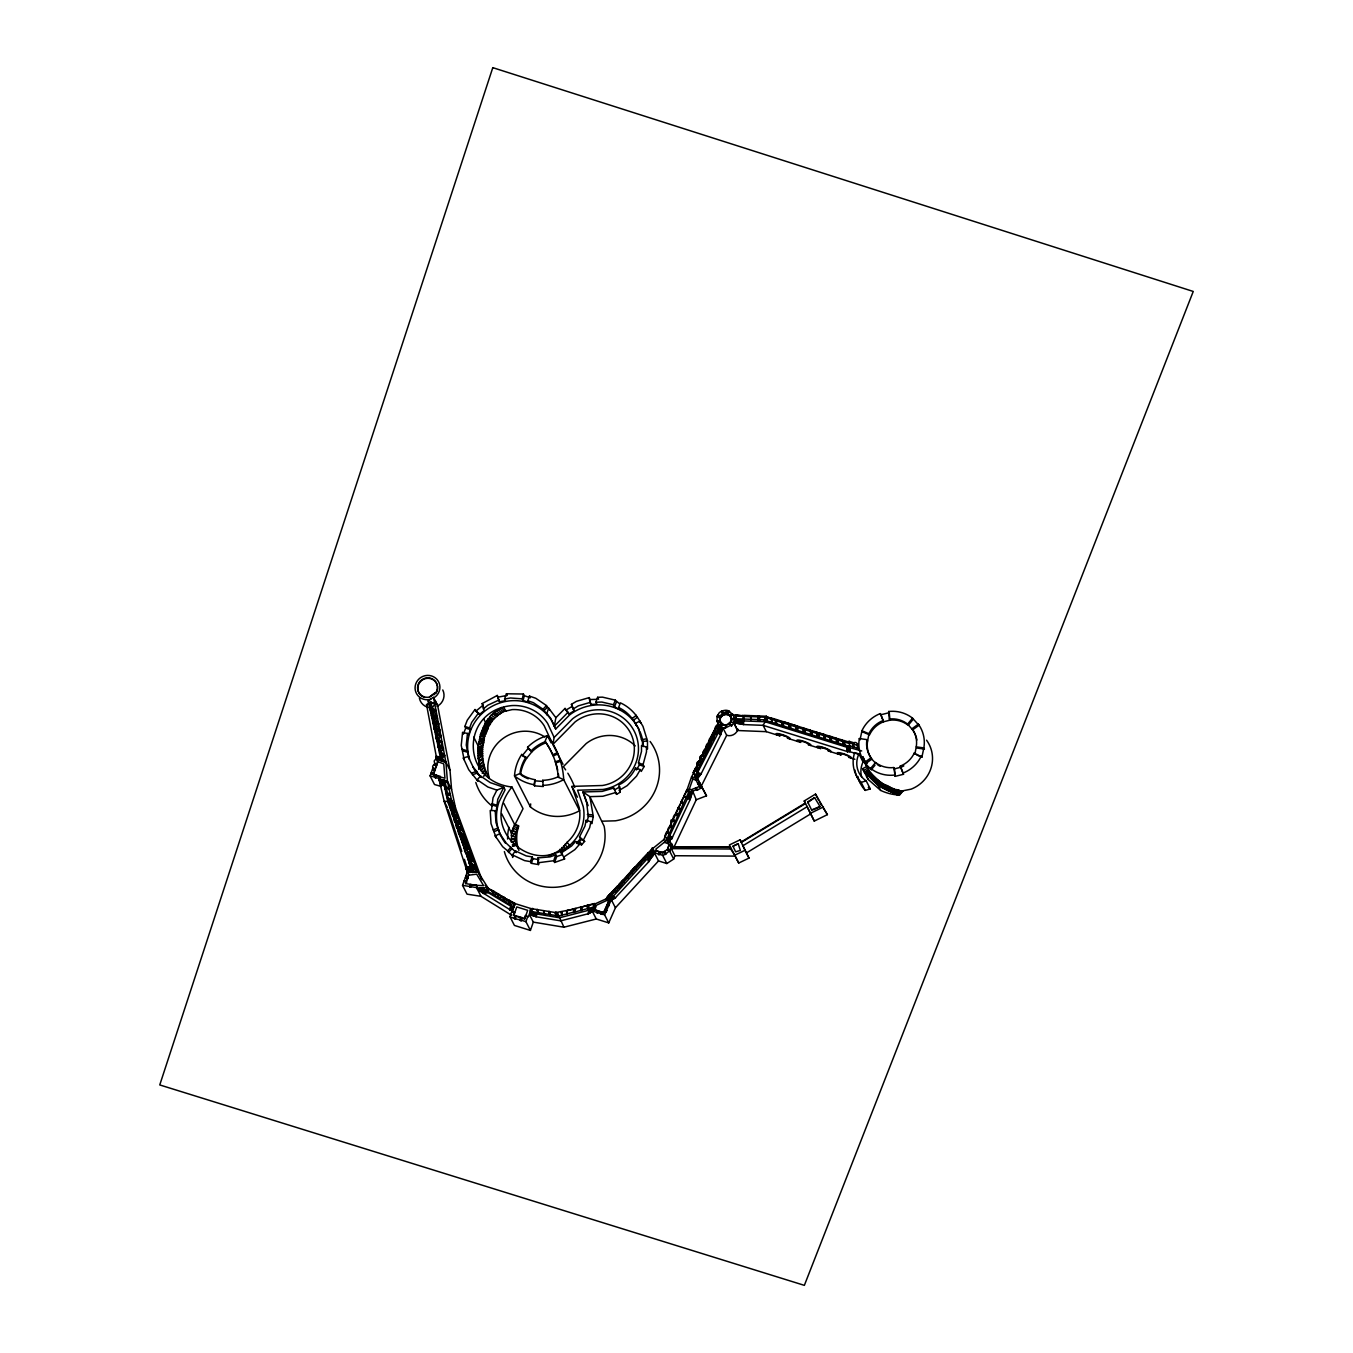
<?xml version="1.0" encoding="UTF-8"?>
<svg xmlns="http://www.w3.org/2000/svg" width="1353" height="1353" viewBox="0 0 1353 1353"><rect width="100%" height="100%" fill="white"/><g stroke="black" fill="none" stroke-linecap="round" stroke-linejoin="round"><path stroke-width="1.5" d="M574.636 911.922L574.636 908.59L576.057 908.506L573.621 912.48L580.708 910.366L580.708 907.051L581.993 906.679L580.843 910.654L582.01 910.349L581.807 907L588.538 905.022L588.098 908.861L589.231 904.853L587.862 905.529L588.098 908.861M482.158 887.957L487.198 891.187L487.063 888.025L494.302 891.593L492.932 891.61L493.371 894.857L492.052 891.035L487.063 888.025L493.591 891.187L492.052 891.035M526.029 757.088A39.305 38.002 -27.1 0 0 520.127 772.056L520.567 774.626L520.719 773.223A39.305 38.002 -27.1 0 1 526.621 758.255L521.717 754.433A44.514 43.042 -27.1 0 0 514.512 775.895A44.04 42.569 -27.1 0 0 533.978 784.706L534.57 785.856L543.263 786.533L542.705 780.309A38.831 37.546 -27.1 0 0 557.757 776.977L563.727 779.683A84.376 81.586 -27.1 0 0 560.193 760.166L555.254 761.79A79.184 76.546 -27.1 0 1 558.265 776.368L558.299 776.757M849.955 751.625L849.921 747.296L843.325 745.215L842.818 740.192L837.473 738.518L838.048 743.558L836.594 742.526L836.306 738.197L830.911 736.506L831.537 741.529L830.404 740.632L830.065 736.286L824.62 734.594L825.229 739.567L824.095 738.67L823.926 734.391L818.599 732.717L819.055 737.639L817.297 736.573L817.043 732.261L811.766 730.603L811.918 735.406L810.701 735.034L810.548 730.231L805.255 728.574L805.289 733.343L803.141 732.666L802.955 729.081L804.156 728.218L803.141 732.666M847.147 751.558L847.181 747.262L848.145 747.194L861.692 750.966M847.824 751.591L847.891 747.38M849.633 747.363L849.515 751.49M730.468 721.927L743.541 724.582L763.109 725.343L847.452 751.591L847.468 747.245L846.927 751.507M847.452 751.591L847.553 747.38M848.145 747.194L848.043 751.405M847.384 751.456L849.177 751.541L849.312 747.346M848.432 751.524L848.585 747.346M811.918 735.406L811.766 730.603M810.701 735.034L810.548 730.231M848.872 747.194L848.703 751.389M775.54 724.058L776.554 719.593L775.354 720.472L775.54 724.058L776.707 724.413L776.521 720.845L777.721 719.965L798.845 726.561L797.661 727.424L797.847 731.009L795.818 729.842L795.953 726.899L797.475 726.662L796.139 730.485M797.154 726.02L791.776 724.345L790.575 725.225L790.761 728.81L788.917 728.218L789.915 723.77L784.571 722.096L783.37 722.976L783.556 726.561L782.017 726.071L781.831 722.502L783.032 721.623M788.917 728.218L788.714 724.633L789.915 723.77M589.57 910.045L588.284 913.732L560.683 920.852L536.092 916.776L529.175 914.053L533.319 922.12L530.41 930.424L514.428 925.435L509.946 916.674L511.84 911.279L514.732 912.768L512.195 911.973L515.121 903.618L509.269 900.929L515.121 903.618L513.954 907.136L509.083 904.142L510.182 900.777L503.604 897.817L503.823 900.98L509.168 904.328L510.182 900.777L515.121 903.618L531.103 908.607L557.487 912.886L563.93 927.211L596.267 918.991L608.732 922.898L615.429 907.778L658.522 860.931L666.826 863.535L673.709 859.054L674.859 855.722L671.24 848.635L671.815 846.978L730.163 847.35L730.586 849.024L671.24 848.635M510.707 909.994C515.375 901.927 507.882 910.501 511.468 910.281L512.804 906.764L513.954 907.136L514.14 903.821L509.083 904.142M640.933 864.178L639.715 861.793L640.933 864.178L639.191 862.351L635.386 866.613L636.198 869.336L634.895 866.952L631.056 871.129L632.358 873.514L630.752 871.535L622.82 880.329L624.156 882.444L622.515 880.566L618.71 884.693L619.995 886.942L619.099 887.94L617.932 885.538L614.397 889.378L615.852 891.458L615.091 892.287L613.636 890.189L615.091 892.287M805.289 733.343L805.255 728.574M465.838 876.034L468.206 877.759L465.838 876.034L467.089 872.465L477.88 871.806L481.989 879.839L455.504 807.842L451.581 789.408L450.008 770.229L445.898 762.196L436.427 759.236L436.275 757.984L441.027 759.574L441.382 753.266L439.793 754.162M735.356 723.314L735.829 715.06L743.135 716.109M740.429 724.007L740.615 720.236L736.049 719.661L735.829 715.06M742.476 724.312L742.729 720.659M743.541 724.582L743.693 720.692L740.615 720.236M781.577 721.707L766.644 717.039L764.597 720.642L766.999 721.386L766.238 716.244L759.354 715.974L759.693 720.439L758.323 720.388L758.17 715.923L751.321 715.652L750.78 720.084L750.627 715.619L743.812 715.348L743.981 719.813L742.882 719.779M513.92 907.051L514.14 903.821M512.635 857.481L512.432 854.91L515.425 850.902L526.216 855.908L532.135 856.939L530.494 861.641L531.357 863.332L538.545 864.584L538.004 857.903L550.062 856.872L555.779 854.842L556.675 856.601L554.629 862.47L564.607 858.952L561.478 852.779L571.558 845.997L575.566 841.465L580.657 843.054L581.57 844.847L584.648 841.38L579.524 836.864L584.936 826.142L586.137 820.324L590.889 821.795L591.836 823.673L593.307 816.569L589.857 796.646L582.957 791.979L586.661 802.752L588.301 816.366L587.101 822.184L586.137 820.324M538.545 864.584L538.004 857.903M480.991 896.329L476.51 887.585L476.679 885.369L471.115 884.49L469.897 887.196L470.252 884.338L465.533 883.594L466.075 882.038L463.944 881.378L462.557 885.369L467.039 894.147L480.991 896.329L511.468 915.22M510.487 910.028L481.617 892.117L476.865 888.278L476.679 885.369M440.046 748.057L443.429 749.19L440.029 746.67L441.163 752.234L444.528 754.737L439.573 753.198L440.029 746.67L438.321 747.431M857.853 744.421L857.531 745.351C857.413 754.331 860.034 740.192 853.709 742.763L853.371 747.262L853.269 742.611L849.024 741.292L849.972 747.38M438.135 746.704L438.761 740.412C432.486 742.273 448.401 741.765 439.877 745.909C432.774 746.788 451.175 751.067 439.877 745.909L438.761 740.412L442.211 742.848M527.822 700.753L533.37 702.664L543.01 709.243L547.61 715.331L546.747 713.623L548.658 708.143L549.538 709.851L546.46 705.556L535.754 698.266L529.446 696.085L527.822 700.753L528.668 702.41L523.121 700.499L524.288 695.679L523.442 694.021L506.428 693.785L504.584 699.061L505.43 700.702L499.561 701.784L497.261 695.442L482.175 703.577L484.103 710.646L479.503 714.452L475.004 709.513L467.259 720.202L464.857 726.46L469.576 727.931L470.421 729.571L468.307 735.085L467.461 733.444L462.574 732.447L461.238 745.351L464.164 759.693L463.318 758.035L468.138 756.496L469.525 759.236A45.85 44.328 -27.1 0 1 494.538 705.048A45.85 44.328 -27.1 0 1 551.923 720.828L555.711 728.996L569.528 715.01A46.205 44.666 -27.1 0 1 639.106 729.673M467.461 733.444L466.261 745.063L468.984 758.154M563 764.276L552.853 744.421L554.138 737.453L547.677 723.5A40.827 39.474 -27.1 0 0 511.992 705.573C460.544 710.24 460.172 781.104 511.958 787.023L523.036 808.671L514.85 824.941L518.74 826.159A37.377 36.142 -27.1 0 0 518.926 850.445M483.664 742.746C481.465 750.323 482.446 758.695 484.306 766.627L480.789 770.347L478.15 758.289L477.981 747.482L478.522 744.877L483.664 742.746L484.577 735.981L487.858 728.929L482.7 728.472L487.858 728.929M738.146 723.686L738.467 719.897M435.632 735.085L437.493 734.222L438.592 739.584C449.331 745.435 430.406 741.309 437.493 734.222L441.061 736.708M852.948 747.127L853.269 742.611M853.371 747.262L853.709 742.763M429.814 708.397L430.947 702.038L434.888 704.27L432.114 707.822L429.814 708.397L434.516 709.953M619.674 703.898L615.361 700.161L602.525 697.15L597.603 697.302L595.878 702.224L596.893 704.22L590.906 704.389L589.265 697.607L576.429 701.344L571.423 704.338L574.162 710.849L568.987 713.944L565.047 708.414L555.863 717.699L554.29 726.223L555.711 728.996M491.443 810.396L493.016 797.813L496.889 790.135L503.806 787.311L505.092 789.831L499.054 801.822A46.543 45.004 -27.1 0 0 505.312 843.054M515.425 850.902L516.288 852.593L506.428 843.359L499.781 833.668L495.266 835.951L496.094 837.575L491.004 823.554L490.209 810.481L495.215 810.701L496.077 812.392L497.769 799.302L503.806 787.311L490.243 782.609L480.603 776.047L477.169 779.717L477.897 781.155L468.713 769.688L463.318 758.035M552.853 744.421L575.093 721.927A37.055 35.821 -27.1 0 1 631.513 735.102A37.055 35.821 -27.1 0 1 602.44 785.501L571.93 786.381L579.202 807.589A37.377 36.142 -27.1 0 1 567.076 842.293C541.961 879.264 474.785 832.89 511.958 787.023M514.36 836.814L511.366 835.528L515.527 836.831L515.696 839.418L511.586 839.198L511.383 832.788L515.747 834.463L511.569 833.16L512.111 830.573L516.186 832.146L512.111 830.573M512.297 830.928L512.838 828.324L517.252 829.812L517.675 827.732L513.785 826.531L513.244 829.118L512.838 828.324M516 831.774L515.527 836.831M516.186 832.146L516.846 829.017M513.785 826.531L514.614 824.484L518.503 825.685L517.675 827.732M590.889 821.795L589.671 827.63L583.684 839.52M719.644 719.441L719.508 716.989L717.005 716.211L717.175 721.859M719.508 716.989L720.236 722.468L719.728 720.997M728.844 715.128C724.227 711.577 717.969 717.851 720.794 722.198M729.267 723.5C726.476 725.935 732.988 720.878 731.077 718.342L731.77 718.477M730.738 721.42L731.263 719.931M533.978 784.706L535.027 779.717A38.831 37.546 -27.1 0 1 520.922 774.17L519.975 773.476L514.512 775.895L530.41 806.946A44.04 42.569 -27.1 0 0 579.591 810.701L563.694 779.632A44.04 42.569 -27.1 0 1 542.671 785.366M534.57 785.856L535.027 779.717M622.82 880.329L624.156 882.444M847.215 747.346L765.155 721.758L764.191 719.847L766.238 716.244M523.121 700.499L522.275 698.858L523.442 694.021M606.533 900.168L607.159 897.58L609.121 899.441L609.493 894.705L611.522 896.16L609.949 894.215L613.636 890.189M504.365 851.595A51.6 49.892 -27.1 0 0 565.402 885.725A51.6 49.892 -27.1 0 0 604.148 826.243L589.857 796.646L602.846 796.274L615.666 792.537L616.596 794.346L620.029 792.3L618.896 784.909A34.688 33.537 -27.1 0 0 635.521 768.115L640.307 769.603L641.254 771.447L644.096 766.542L639.445 764.783L638.447 762.821L641.508 751.389L641.508 745.52L646.48 747.076L647.495 749.038L647.478 740.818L642.996 726.375L639.851 721.132L635.352 723.398L636.35 725.36C632.595 717.699 626.456 711.154 618.659 707.551L620.317 702.816C629.314 706.875 636.553 714.249 640.848 723.111L639.851 721.132M644.096 766.542L643.081 764.58L646.497 751.896L646.48 747.076M844.187 740.581L844.729 745.638L844.187 740.581L849.515 742.239L849.024 741.292M867.594 741.004L868.981 733.766L861.979 730.772L860.001 739.922L859.29 738.535L866.884 739.617L867.594 741.004A25.149 24.32 -27.1 0 0 871.806 759.185L876.22 763.752L875.577 762.483L870.639 768.419L871.281 769.705L874.985 765.24M916.894 740.057A25.149 24.32 -27.1 0 0 912.632 729.859L918.941 725.326L918.332 724.159L912.04 728.692A25.149 24.32 -27.1 0 1 916.235 746.856L914.899 754.179L914.307 753.012A25.149 24.32 -27.1 0 1 900.252 766.102L903.5 774.288L895.179 776.351L893.826 767.557A25.149 24.32 -27.1 0 1 875.577 762.483M916.641 754.923L921.9 757.156L923.845 747.938A32.929 31.829 -27.1 0 0 918.332 724.159M721.284 726.815C724.379 721.081 718.798 731.516 721.267 723.365L719.779 721.572L716.938 721.403M720.625 726.51L721.504 723.821L725.309 725.698L729.842 722.637L730.299 723.534M533.336 915.761L534.181 912.92C530.917 909.081 528.938 917.791 531.188 911.77M766.999 721.386L766.339 716.464L771.498 718.544M441.332 786.465L434.516 784.52L430.085 775.861L430.846 773.679L435.581 775.1L435.649 777.992L436.173 774.965L435.649 777.992M430.846 773.679L432.554 769.011L434.973 770.246L432.554 769.011M432.909 768.115C438.795 770.331 429.036 768.386 434.178 764.496L436.579 765.663L434.178 764.496M434.448 763.785C439.742 767.286 430.203 761.079 436.427 759.236M432.825 769.569L433.163 768.605M431.506 773.358L433.738 773.781L434.702 769.688M435.057 768.792L436.326 765.172M436.596 764.445L437.611 761.587L443.75 763.887L444.934 778.229L433.315 774.998L437.848 762.043L436.207 758.779M435.176 777.857L435.581 775.1M464.231 880.685L466.7 882.038L464.231 880.685L465.432 877.234L467.901 878.604L465.432 877.234M466.075 882.038L464.586 881.378M465.787 877.928L466.21 876.727M466.345 881.344L467.546 877.911M467.834 877.065L468.747 874.461L465.533 883.594M469.897 887.196L470.252 884.338M470.726 887.331L471.115 884.49M492.661 894.434L493.727 891.424M509.574 909.706L510.757 906.341M509.912 909.842L511.011 906.324L512.195 906.781M509.827 909.706L511.671 906.645M510.216 909.943L511.62 906.527M512.364 906.696L510.944 910.045M513.007 906.798L511.383 910.129L512.432 910.366M511.874 910.332L513.345 906.848M513.633 906.933L511.975 910.248M512.483 910.484L513.413 906.967M509.946 916.674L515.307 918.924L516.186 916.421L513.362 914.949L514.377 912.057M531.357 863.332L532.997 858.631L532.135 856.939M513.717 915.66L516.778 906.916L527.687 910.332L524.626 919.059L517.844 916.945M514.326 918.044L515.205 915.524L513.362 914.949M514.681 918.738L515.831 915.727L520.804 917.283L520.279 920.48L521.226 920.784L521.751 917.571L521.226 920.784M520.279 920.48L520.804 917.283M524.626 919.059L525.285 915.474L528.177 916.962C539.204 899.441 526.418 915.423 531.019 908.59M530.41 930.424L525.928 921.664L527.822 916.252M529.649 914.138L530.596 911.398L529.716 914.273M531.357 914.932L532.236 912.074M532.236 915.203L533.2 912.48M532.304 915.338L533.268 912.615M534.181 916.066L535.145 913.343M554.629 862.47L553.732 860.728L555.779 854.842M535.061 916.387L535.94 913.512L534.181 912.92M536.092 916.776L537.023 914.002L535.94 913.512M587.895 913.951L589.13 910.163L593.629 907.66L593.307 904.159C597.738 903.077 591.87 913.579 588.284 913.732M589.891 909.69L588.606 913.393M588.995 913.292L590.28 909.605M590.635 909.25L589.35 912.937M591.143 909.115L589.857 912.818L591.582 908.878M590.297 912.565L591.904 908.489M591.988 908.641L590.618 912.176M591.143 912.04L592.428 908.353M592.834 907.998L591.532 911.685M591.988 911.567L593.274 907.88M597.823 910.772L597.434 912.937L597.823 910.772L601.578 911.939L601.172 914.104L602.186 914.408L602.575 912.243L602.186 914.408M601.172 914.104L601.578 911.939M671.68 838.877L668.872 837.811L671.68 838.877L690.165 799.555L692.364 792.148L686.834 790.389L691.603 776.723L697.353 778.516L701.192 773.713L720.625 734.865L722.891 727.897L725.191 728.269L726.46 724.667M658.522 860.931L654.294 852.678L656.29 850.733L662.632 853.269L667.418 849.261L669.82 851.477L667.773 848.263L668.822 845.27L671.9 845.524L668.822 845.27M667.756 849.938L669.025 844.695L671.815 844.137L673.151 846.775L672.576 848.449M686.834 790.389L689.303 789.137L692.804 779.125L691.603 776.723M670.107 850.665L671.562 844.864M671.9 845.524L669.363 845.354L667.452 842.784L668.94 840.687L671.815 844.137M724.971 727.846L726.696 725.123L725.191 728.269M782.017 726.071L783.353 722.248M728.574 711.407C728.878 716.65 721.25 713.149 720.439 717.885M597.434 912.937L597.18 910.569L594.525 909.74L592.14 910.924L596.267 918.991M596.758 912.717L597.18 910.569M464.857 726.46L465.703 728.1L463.419 734.07L462.574 732.447M469.576 727.931L471.69 722.417L478.658 712.794M478.522 744.877L480.704 733.681L486.59 732.379M551.161 742.932L547.424 735.626A44.514 43.042 -27.1 0 0 527.569 747.262L531.188 750.78A39.305 38.002 -27.1 0 1 544.853 741.816L547.424 735.626A84.376 81.586 -27.1 0 1 557.419 752.691L560.768 761.282L555.829 762.889A79.184 76.546 -27.1 0 1 557.69 770.094M618.659 707.551L619.657 709.53L614.465 706.74L613.45 704.761L615.361 700.161M614.465 706.74L616.376 702.139M615.429 907.778L611.302 899.711L608.765 900.878L607.125 904.582L609.053 905.698L606.854 905.191L604.926 909.52C608.089 909.69 606.482 913.292 604.368 910.823L603.59 912.565L602.575 912.243M603.793 912.971L608.985 901.284L615.395 897.749L648.594 861.946L649.778 859.95L649.051 856.669M608.732 922.898L604.605 914.831L606.076 911.516M606.651 910.214L608.562 905.884M608.833 905.275L611.302 899.711M675.079 822.506C665.794 812.054 675.316 836.103 670.209 825.888C667.655 827.901 666.454 831.571 669.566 833.955C666.911 834.344 667.689 827.292 664.712 836.56L664.847 837.27M674.978 822.438L675.451 821.457C669.955 820.493 675.84 809.449 677.904 816.231C679.003 813.052 672.661 811.935 678.293 815.402M675.739 813.085L678.124 808.012L681.066 809.483L678.377 807.453L681.066 809.483M678.377 807.453L681.472 801.906L683.569 804.156L681.692 801.128L681.32 802.211M681.066 801.72L684.06 796.105L686.647 797.61L683.772 795.987L686.647 797.61M683.772 795.987L686.952 790.253L689.235 792.469M641.322 860.998L653.042 848.28L663.782 839.638L686.952 790.253M656.645 851.409L655.917 849.092L666.505 840.467L668.957 834.243M669.312 833.465L671.849 828.087M672.17 827.359L674.724 821.931M675.451 821.457L677.65 815.741M678.039 814.912L680.525 809.618M680.813 808.993L683.316 803.665M683.705 802.853L686.056 797.83M686.394 797.103L688.897 791.793M689.151 792.283L689.607 791.302M669.397 841.025L666.691 840.23L667.452 839.114L670.242 840.078L667.452 839.114M671.595 838.725L668.45 838.403L687.425 798.693L689.37 791.793L692.161 792.824M667.503 839.215L670.885 839.232M671.206 839.249L668.111 838.403M664.255 842.361L667.79 843.46L670.648 839.452L667.875 838.623L671.105 839.063M674.048 847.046L696.254 799.758L706.503 795.801L699.958 783.269L697.877 783.539M698.148 770.415L695.763 767.489L698.148 770.415L698.858 768.978C693.903 767.219 698.909 756.902 701.446 763.769L701.936 762.771C696.694 761.181 702.224 750.729 704.406 757.798C702.173 753.147 703.374 746.907 708.076 750.425C703.154 748.716 708.076 738.772 710.596 745.351L711.035 744.488C706.148 742.712 711.137 732.7 713.521 739.482L713.657 737.842L711.441 735.88L713.995 738.518L712.152 735.795L714.638 730.823L716.464 733.563L717.005 732.463C712.202 730.519 717.259 720.54 719.373 727.694L720.1 726.24L718.088 723.94L717.361 725.377L719.373 727.694M707.754 749.799L710.274 744.725L708.532 743.034L705.573 747.685L708.076 750.425L706.029 748.057L708.532 743.034M857.514 748.547L857.633 743.981M699.011 760.927L701.446 763.769M705.522 749.038L702.985 754.128L704.964 756.699C699.839 755.16 705.353 745.199 707.518 751.558M694.478 777.62L695.527 775.658L693.26 772.512L696.355 767.388L697.86 769.874L695.73 776.064M711.593 736.911L709.107 741.901L711.035 744.488L708.482 741.799L711.593 736.911L713.521 739.482M714.638 730.823L711.441 735.88L713.944 730.874L716.464 733.563M698.554 768.403L701.158 763.193L699.501 761.079C692.448 762.602 701.767 772.901 696.947 766.221L699.501 761.079M701.649 762.179L704.118 757.206L702.427 755.245C695.29 756.919 704.998 766.339 699.941 760.234L702.427 755.245M704.659 756.124L707.213 750.966L705.048 748.852M710.697 743.829L713.183 738.823L710.985 736.81M713.657 737.842L716.126 732.903L713.944 730.874M716.65 731.77L719.018 726.984L715.128 729.842L717.564 724.954L714.502 729.673L717.005 732.463M698.943 776.605L695.983 775.557L694.985 776.622L697.945 777.687M695.983 775.557L718.139 732.954L720.185 726.392L718.088 723.94M695.527 775.658L693.801 772.512L696.355 767.388M695.763 767.489L693.26 772.512L697.86 769.874M691.654 776.808L714.858 730.366M706.503 795.801L701.26 786.178L726.696 735.322A8.828 8.524 -27.1 0 0 736.81 731.736L737.943 729.199L737.605 730.18L733.8 722.756L734.358 717.834L733.174 714.841L730.417 715.466M717.005 716.211L720.1 716.752C713.86 713.217 726.104 707.873 729.284 711.475L727.525 713.538L725.969 713.268L728.388 711.069M717.242 716.684L717.868 715.449M720.32 717.175L721.284 714.367L722.773 714.57M719.965 717.885L724.599 713.826L730.383 715.636L727.288 713.065L729.047 711.018L733.63 715.737M758.323 720.388L758.17 715.923M743.338 720.675L742.729 715.331M639.445 764.783L636.468 769.958L635.521 768.115M640.307 769.603L636.519 776.165L627.149 785.653L619.082 790.456M640.426 864.736L640.054 862.419L609.848 895.162L609.949 894.215M460.003 836.053L461.322 833.905L459.462 828.696L458.177 830.81C458.312 841.008 470.996 835.427 459.462 828.696L462.625 830.235M606.448 898.206C616.731 887.805 598.347 902.4 611.556 900.202L608.985 898.933M457.737 829.575L459.039 827.529L457.128 822.184L455.843 824.112C455.995 834.412 468.73 829.558 457.128 822.184L460.291 823.892M447.64 800.502C458.684 806.439 448.114 809.162 447.64 800.502L448.756 798.76L451.682 800.536M455.487 823.098L456.756 821.136L454.896 815.91L453.644 817.787C453.847 827.765 466.295 823.368 454.896 815.91L457.957 817.601L453.712 817.922L459.783 822.607M486.404 890.511L488.061 887.974L477.88 871.806M451.259 810.921L452.46 809.111L450.701 804.189L449.517 805.931C450.211 814.996 461.221 812.02 449.602 806.084M468.527 860.593L470.066 858.343L468.172 853.05L466.633 855.113L468.645 860.829L473.499 859.831L477.947 871.941L467.242 872.499M449.297 805.272L450.464 803.547L448.756 798.76L453.373 805.204M462.083 842.056L463.504 839.993L461.661 834.852L460.308 836.949L462.083 842.056L466.785 841.532L473.499 859.831M441.179 760.724L446.067 762.517L442.516 758.83L441.382 753.266L444.663 755.701L440.943 759.676M453.373 816.992L454.625 815.183L452.798 810.041L451.564 811.817C451.767 821.372 464.062 817.753 452.798 810.041L455.826 811.783M776.554 719.593L772.157 718.223L771.768 722.874L771.193 717.969M467.073 842.31L463.758 840.703L462.32 842.75L464.214 848.077L468.984 847.502M483.579 776.267L486.319 772.411L484.306 766.627M484.814 775.607L486.319 772.411M446.473 795.344L447.572 793.602L448.215 801.382L444.19 801.314L438.862 778.668L440.385 776.808L436.173 774.965M485.169 723.246L486.268 722.079L490.801 723.5L489.82 724.295L485.169 723.246L490.04 724.718L488.839 725.698L484.357 725.09L485.389 723.652M483.495 726.713L484.492 725.343L488.974 725.969L488.196 727.035L483.697 727.102L488.196 727.035M482.7 728.472L483.697 727.102M481.397 732.734L482.92 728.929M487.638 728.472L488.399 727.424M555.829 762.889L553.242 755.921A79.184 76.546 -27.1 0 0 546.054 742.915L545.445 742.966A39.305 38.002 -27.1 0 0 531.78 751.93L526.621 758.255L522.309 755.583L528.144 748.429L527.569 747.262M443.429 749.19L439.505 753.063M464.096 847.841L465.601 845.862L463.758 840.703L468.865 847.282L462.438 842.97M659.317 854.808L660.67 852.102L658.556 854.572L659.79 851.832L656.29 850.733M658.556 854.572L659.79 851.832M447.437 792.976C442.955 796.376 455.724 795.006 447.437 792.976L446.287 787.547L445.171 789.171M901.064 790.778L896.684 794.312L898.24 794.448L901.064 790.778L898.527 795.023L896.193 794.786A48.877 47.254 -27.1 0 1 880.702 790.44L868.237 779.497L866.461 776.233M466.261 854.064L467.817 852.052L465.922 846.758L464.417 848.737C464.4 858.715 478.505 855.028 465.922 846.758L469.339 848.483L464.536 848.974L471.148 853.523M482.142 773.239L484.983 769.586M483.41 772.664L485.304 770.246M902.958 791.184L901.267 791.15L898.426 794.82L902.603 791.234L899.627 795.074L898.24 794.448M470.404 865.971L472.045 863.89L470.37 859.206L468.831 861.472C468.814 870.368 482.767 866.309 470.37 859.206C482.328 862.943 457.923 859.29 475.495 865.345M435.328 777.366L438.609 778.296L440.063 776.182M439.218 779.954L443.513 781.29L444.731 780.275L446.067 786.567L444.968 788.241M609.493 894.705L607.159 897.58L608.867 898.95M441.01 736.607L436.748 740.294M912.548 718.172A32.929 31.829 -27.1 0 0 888.65 711.509L889.361 719.018A25.149 24.32 -27.1 0 1 907.609 724.109L912.548 718.172L918.941 725.326M913.157 719.339L908.218 725.276A25.149 24.32 -27.1 0 0 889.953 720.185L883.594 721.758A25.149 24.32 -27.1 0 0 869.539 734.848L862.537 731.872M899.356 790.287C892.016 791.133 885.454 780.596 878.283 785.687L895.043 793.619L899.644 790.845M697.336 778.516L695.983 780.106L696.998 777.84L699.619 782.643L697.556 782.964L698.216 784.233L700.296 783.945M894.807 793.146L897.699 789.831M895.043 793.619L897.935 790.304M513.294 856.601L507.646 850.902L510.944 847.164M508.474 852.542L511.772 848.788M579.524 836.864L580.488 838.725L576.479 843.257L581.57 844.847M580.657 843.054L574.839 849.633L563.677 857.142L564.607 858.952M729.774 724.126L731.872 719.965L730.806 716.025M725.766 727.779L731.026 725.14L731.499 726.037L733.8 722.756L737.486 730.519L766.339 731.669L780.089 735.947A4.972 0.896 19.3 0 1 779.768 734.578A4.972 0.896 19.3 0 1 786.076 736.539A4.972 0.896 19.3 0 1 787.395 738.231L800.824 742.425A4.972 0.896 19.3 0 1 800.587 741.072A4.972 0.896 19.3 0 1 806.895 743.034A4.972 0.896 19.3 0 1 808.215 744.725L820.764 748.649A4.972 0.896 19.3 0 1 820.425 747.262A4.972 0.896 19.3 0 1 826.734 749.224A4.972 0.896 19.3 0 1 828.053 750.915L841.211 755.025A4.972 0.896 19.3 0 1 840.991 753.689A4.972 0.896 19.3 0 1 847.299 755.65A4.972 0.896 19.3 0 1 848.619 757.342L854.91 759.304M472.282 871.383L474.024 869.438L472.197 864.296L470.556 866.41L472.282 871.383L477.66 871.163L472.197 864.296L475.732 865.903L470.624 866.546L477.592 871.044M639.766 861.861L643.571 857.616L644.772 860.001L644.113 857.024L647.986 852.931L648.966 855.451L649.694 854.656L652.924 850.276L652.112 848.297L652.924 850.276M648.256 853.489L652.298 848.246M609.628 894.739L613.45 890.578M614.211 889.75L618.033 885.589L619.099 887.94M618.693 884.913L622.498 880.769M632.358 873.514L631.09 871.366L634.895 866.952M627.2 876.389L628.282 877.945M643.893 858.242L645.33 859.392M608.529 898.663L610.863 896.126M611.268 895.686L614.837 891.796M615.852 891.458L618.845 887.45M619.995 886.942L623.547 882.342L622.515 880.566M623.885 881.919L627.758 877.691M628.012 877.42L631.783 873.328L630.752 871.535M632.088 873.006L635.944 868.829M636.367 868.271L640.138 864.178M640.645 863.62L644.502 859.443L643.571 857.616M645.06 858.851L648.679 854.893L647.986 852.931M608.782 899.153L609.763 898.274L612.3 899.559M653.279 854.944L652.45 851.798L653.837 850.817M614.093 898.561L611.641 897.039L609.763 898.274M650.15 859.223L649.305 856.094L652.45 851.798M612.909 896.396L615.497 897.935L612.909 896.396L611.641 897.039M649.203 860.88L648.391 857.548L649.305 856.094M612.994 896.582L648.391 857.548M649.778 859.95L654.632 853.354L653.042 848.28M543.01 709.243L546.46 705.556M543.872 710.9L547.305 707.23M481.042 770.855L484.577 767.134M568.108 712.236L554.29 726.223L550.502 718.037L546.747 713.623M554.138 737.453L572.573 718.798A41.182 39.829 -27.1 0 1 635.318 733.444A41.182 39.829 -27.1 0 1 602.998 789.476L577.579 790.22L583.244 806.709A41.52 40.15 -27.1 0 1 569.765 845.27L560.785 851.325L550.57 854.927M563.93 766.086L586.17 743.575A37.055 35.821 -27.1 0 1 635.267 745.943M892.879 792.486L896.041 789.357M893.098 792.926L896.261 789.797M723.72 714.13L723.263 713.234L728.151 710.613M479.469 764.546L483.106 761.333M479.723 765.037L483.342 761.824M480.095 767.303L483.748 764.225M480.366 767.794L484.002 764.733M890.917 791.793L894.434 788.85M891.12 792.181L894.621 789.239M479.503 714.452L475.85 711.171L483.038 705.234L482.175 703.577M483.258 708.972L487.858 705.184L498.716 700.127L497.261 695.442M491.105 715.263L492.83 713.86L497.058 716.261L493.642 718.866L489.583 717.056L491.105 715.263L495.164 717.597M488.298 718.663L489.786 717.445L493.845 719.255L492.306 720.506L488.298 718.663L492.492 720.861L491.342 721.809L487.029 720.219L488.484 719.018M486.048 721.623L487.232 720.642L491.562 722.231L486.268 722.079M478.793 761.367L482.463 758.458M479.03 761.857L482.7 758.932M706.029 748.057L710.274 744.725M887.771 790.44L891.238 787.717M887.957 790.812L891.424 788.089M632.341 718.392L636.316 715.28M633.356 720.371L637.331 717.259M889.242 791.099L892.828 788.325M889.428 791.471L893.014 788.681M709.107 741.901L713.183 738.823M429.611 697.015L435.159 692.837L429.375 697.099A10.012 9.674 -27.1 0 1 417.57 687.155A10.012 9.674 -27.1 0 1 430.744 678.276A10.012 9.674 -27.1 0 1 435.734 692.821L434.009 694.765L435.159 692.837M441.332 761.046L428.224 701.057L433.467 697.116L445.712 761.181M436.309 756.496L426.533 704.642L429.087 702.731L428.224 701.057M702.985 754.128L707.213 750.966M712.152 735.795L716.126 732.903M699.941 760.234L704.406 757.798M696.947 766.221L701.158 763.193M865.497 763.701L864.787 762.314L871.078 757.781L871.806 759.185L865.497 763.701L871.281 769.705M437.019 706.384L439.742 704.575A12.515 12.092 -27.1 0 0 442.769 689.962M722.434 710.832L723.5 713.707L722.553 714.13L721.453 711.171M567.313 847.485L569.765 845.27M889.699 787.125L886.08 789.966L889.851 787.429M660.67 852.102L663.63 851.73L665.304 854.419L669.481 850.8L673.709 859.054M658.979 854.149L662.598 855.282L665.304 854.419M882.832 788.055L886.604 785.636M883.019 788.427L886.79 786.008M478.15 758.289L482.514 755.515M478.336 758.678L482.717 755.904M884.304 788.85L888.143 786.414M884.49 789.205L888.329 786.786M885.133 784.892L881.48 787.531L885.268 785.163M804.257 800.942L815.521 794.093L827.393 814.641L814.269 821.085L804.257 800.942L805.306 803.022L741.224 841.972L740.125 839.807L729.385 844.965L738.721 863.028L749.004 858.09L742.577 845.033M811.885 810.532L807.64 801.872L814.607 797.627L820.036 806.523L813.508 809.72M807.944 802.464L814.607 797.627M742.932 845.743L807.098 806.726M746.568 852.847L810.735 813.846L806.777 806.134M565.047 708.414L565.909 710.122L572.404 706.249M574.162 710.849L573.182 708.938L578.357 705.843L589.925 702.478L590.906 704.389M877.032 784.3L880.634 782.186L882.477 783.844L880.769 782.44L877.167 784.554L864.533 772.275L868.694 770.026L864.449 772.106L862.605 768.707L866.766 766.458L862.96 756.615M877.167 784.554L878.148 785.416L882.122 783.15M875.814 783.083L879.196 781.171L880.634 782.186M875.932 783.336L879.315 781.425M478.015 749.511L482.361 747.076M478.269 749.985L482.598 747.549M879.653 786.296L883.661 784.047M879.805 786.617L883.813 784.368M863.569 770.483L867.713 768.233M862.622 757.088L869.404 771.345L865.734 773.324L869.505 771.531L870.537 772.681L867.036 774.576M867.188 774.846L870.672 772.952L879.196 781.171M871.653 774.119L868.491 776.132L871.772 774.356M872.786 775.472L869.742 777.315L872.871 775.624M873.953 776.69L870.977 778.482L874.021 776.842M875.154 777.84L872.127 779.48M873.328 780.63L876.423 778.956M873.463 780.901L876.558 779.227M874.562 781.865L877.793 780.106M874.681 782.102L877.911 780.343M478.184 755.634L482.514 753.333M478.387 756.023L482.717 753.706M478.116 751.456L482.429 749.19M478.319 751.862L482.649 749.613M592.343 911.347L594.728 910.146L596.419 905.275L606.702 900.489L608.765 900.878M478.167 753.418L482.48 751.27M478.37 753.841L482.683 751.676M477.981 747.482L482.75 745.097M478.184 747.871L482.97 745.503M434.245 728.827L436.207 727.863L439.81 730.13L434.398 729.301L439.928 730.705L436.309 728.32L434.33 729.182C438.643 735.998 445.425 741.224 436.309 728.32L437.408 733.715L435.531 734.628M811.563 809.923L820.036 806.523M810.329 813.373L823.453 806.929M732.988 846.217L738.18 843.714L740.379 850.428L735.609 851.832L732.988 846.217L738.18 843.714M730.214 848.297L734.73 855.214L745.013 850.276L749.004 858.09M494.606 712.591L492.644 713.505L496.872 715.923L498.496 715.162L494.437 712.27L501.54 707.518M552.007 742.628L544.177 725.715A36.683 35.466 -27.1 0 0 512.111 709.615L502.927 711.746L498.327 714.841L494.437 712.27M594.931 903.956L606.668 898.612M581.807 907L588.538 905.022M544.853 741.816L545.462 741.748A79.184 76.546 -27.1 0 1 552.65 754.754L557.419 752.691M558.011 753.841L553.242 755.921L552.65 754.754M478.286 744.421L483.427 742.273M493.202 829.964L497.853 828.053L500.627 835.291L499.781 833.668M494.065 831.655L498.716 829.744M435.598 717.817L431.641 716.769L433.772 715.923L437.56 718.274M695.73 787.953L696.795 790.389L702.241 787.463L699.484 786.499L691.975 789.391L696.254 799.758M691.992 791.42L696.44 789.695M567.668 910.62L566.467 910.738L566.941 914.154L567.161 910.62L581.993 906.679M430.761 699.146L429.848 699.467A12.515 12.092 -27.1 0 1 415.219 685.988A12.515 12.092 -27.1 0 1 433.535 676.771A12.515 12.092 -27.1 0 1 435.632 696.558L433.62 697.911L437.712 705.928M511.535 842.344L511.316 838.657L515.408 838.877L515.578 841.465L511.299 841.87L515.341 841.008L516.186 843.46L512.313 844.83M512.516 845.929L516.592 844.982L512.719 846.352M556.675 856.601L562.408 854.589L561.478 852.779M553.732 860.728L537.648 862.825M567.161 910.62L574.907 908.793M672.948 819.039L675.198 820.967M478.911 741.647L483.833 740.108M479.165 742.137L484.07 740.581M471.554 773.037L476.746 771.413L478.15 774.153M472.4 774.694L477.592 773.07L481.347 777.485L480.603 776.047M729.927 714.739L732.565 713.944M861.607 776.859A22.291 21.547 -27.1 0 1 863.045 761.959L858.935 753.925L854.656 752.589A31.508 30.459 -27.1 0 0 861.134 782.372L866.208 780.867L870.3 788.9L865.244 790.389A31.508 30.459 -27.1 0 1 857.92 776.47M620.029 792.3L619.843 786.769L614.668 789.848L613.738 788.038L602.17 791.404L582.957 791.979L588.132 805.644M567.533 910.349L555.745 912.598C559.55 925.114 552.024 903.956 558.62 915.964L562.256 915.338L562.121 911.736L560.954 912.142L561.664 915.203M589.231 904.853L594.66 903.466M587.862 905.529L593.307 904.159M562.138 915.085L566.822 913.901M567.583 913.698L573.486 912.21L573.435 909.03M581.858 910.079L587.253 908.709L587.185 905.631M587.929 908.54L593.375 907.153M880.921 714.739L883.594 721.758L880.363 713.657L880.921 714.739L889.259 712.676L889.953 720.185L889.361 719.018M893.826 767.557L894.485 768.842L900.844 767.269A25.149 24.32 -27.1 0 0 903.838 765.883M479.436 739.228L484.205 738.061M479.672 739.685L484.442 738.518M730.654 715.94L733.174 714.841M544.346 913.765L543.737 910.772M487.993 892.642L483.478 893.538M486.759 891.779L482.091 892.405L486.759 891.779L511.011 906.324M498.124 697.116L507.274 695.425L506.428 693.785M504.584 699.061L510.453 697.979L522.275 698.858M479.977 890.629L484.712 890.054L480.078 890.832M486.64 891.559L481.093 891.678M481.533 891.948L486.319 891.356L481.617 892.117M635.352 723.398L638.362 728.404L641.491 739.651L646.463 738.856M641.491 739.651L642.489 741.613L647.478 740.818M697.911 783.641L699.958 783.319M485.744 890.9L484.205 889.614L479.385 890.274M478.658 889.597L483.647 889.141L478.725 889.733M480.433 734.391L485.541 733.833M480.687 734.865L485.778 734.307M480.078 736.455L484.577 735.981M480.332 736.945L484.831 736.472M735.964 719.508L731.381 718.629L731.313 717.496L731.77 718.392M734.442 719.306L731.838 719.525L730.992 718.071M726.696 724.802L723.94 724.853L720.845 722.282M548.202 855.789L550.536 855.079M482.717 888.397L477.474 888.65L482.717 888.397L484.205 889.614M466.295 869.1L471.656 869.133L466.362 869.37L466.092 868.254L471.199 867.645M466.481 869.793L471.707 869.387M466.227 868.795L471.487 868.541L466.278 868.914M481.144 732.244L486.336 731.888M472.096 870.639L466.819 870.994L472.417 871.636L467.123 871.992M466.971 871.467L472.265 871.129M466.65 870.317L472.028 870.351M476.865 888.278L487.452 887.636M899.914 791.387L911.11 789.154A32.929 31.829 -27.1 0 0 926.551 740.192M481.956 730.265L486.995 730.113M482.209 730.772L487.266 730.603M590.246 699.535L596.521 699.349M595.878 702.224L601.882 702.055L613.45 704.761M602.423 821.186L615.395 820.814A51.262 49.571 -27.1 0 0 650.083 741.444M499.578 894.637L498.242 894.654L498.614 898.02L497.769 894.35L492.932 891.61L505.058 897.952M673.151 846.775L730.502 847.147M674.859 855.722L734.205 856.111M758.576 716.718L759.76 716.769L759.354 715.974M735.288 716.041L742.205 716.312M743.321 716.447L750.12 716.718M750.797 716.616L757.646 716.887M758.898 716.989L764.8 717.225M743.558 719.018L750.374 719.289M751.067 719.322L757.917 719.593M759.287 719.644L764.191 719.847M735.575 718.731L742.476 719.001M587.371 814.54L592.394 814.76M588.301 816.366L593.307 816.569M716.684 720.659L719.525 720.845M535.619 780.884L543.297 781.459L542.705 780.309M916.235 746.856L923.845 747.938M916.844 748.023L924.437 749.105M470.641 885.065L483.63 885.674L476.662 874.173L469.102 875.154L467.089 872.465M462.557 885.369L469.508 886.452M470.37 886.604L476.51 887.585M530.139 911.33L558.62 915.964M533.319 922.12L563.93 927.211M532.997 858.631L538.917 859.662M530.494 861.641L524.575 860.609L512.432 854.91M431.218 772.8L433.45 773.223M440.554 784.588L444.883 785.738L448.215 801.382M440.672 784.841L444.883 785.738M444.714 785.298L440.469 784.182M781.188 734.831L784.503 735.863M821.88 747.532L825.161 748.547M435.395 716.786L431.37 715.517L433.552 714.841L437.374 717.344M695.662 775.929L698.638 776.893M439.421 780.647L447.792 782.677L444.731 780.275M430.085 775.861L434.837 777.214M436.224 757.054L440.943 758.593M444.139 783.455C433.603 781.29 452.173 786.025 440.013 782.66M669.617 840.873L666.86 840.027M798.845 726.561L804.156 728.218M800.942 727.745L812.071 731.212M813.829 731.77L824.62 734.594M826.768 735.812L837.845 739.262L838.048 743.558M839.638 739.82L844.593 741.359M848.602 742.577L852.576 743.812M852.999 743.964L857.041 745.215M765.984 717.58L770.483 718.984M771.278 719.204L775.354 720.472M776.521 720.845L781.831 722.502M783.37 722.976L788.714 724.633M790.575 725.225L795.953 726.899M797.661 727.424L802.955 729.081M804.561 729.588L809.923 731.263M811.14 731.652L816.637 733.36M818.142 733.85L829.727 737.486M830.556 737.706L835.968 739.398M837.101 739.736L842.412 741.393M843.798 741.816L849.041 743.457M849.007 745.52L852.728 746.687M853.151 746.822L857.295 748.108M831.182 740.818L836.594 742.526M837.676 742.831L842.953 744.471M844.323 744.86L849.498 746.467M766.694 720.811L770.855 722.096M771.447 722.231L775.218 723.415M776.385 723.787L781.696 725.445M783.235 725.918L788.579 727.593M790.44 728.168L795.818 729.842M797.509 730.383L802.819 732.041M804.967 732.734L810.379 734.408M811.614 734.797L817.297 736.573M818.717 736.996L824.095 738.67M824.89 738.907L830.404 740.632M733.022 714.841L751.71 716.447L751.321 715.652M859.189 754.433L849.177 751.541M862.977 761.824L867.256 763.16M698.249 772.698L701.192 773.713M697.319 774.102L700.245 775.117M699.873 775.658L696.998 774.762M696.626 774.897L699.281 776.25M692.804 779.125L695.983 780.106M689.303 789.137L692.313 790.084L692.33 792.097M691.535 794.617L688.778 793.754M688.592 794.329L691.332 795.192M688.203 795.547L690.943 796.41M688 796.207L690.74 797.052M687.595 797.272L690.351 798.135M465.703 728.1L470.421 729.571M687.696 797.458L690.436 798.304M687.341 798.524L690.165 799.555M461.863 749.122L467.208 750.797M462.692 750.763L468.037 752.42M439.336 756.902L436.393 756.192M440.841 757.765L436.292 756.665M436.224 756.53L440.926 757.934M440.926 758.34L436.292 757.206M440.993 759.236L436.224 757.274L440.858 758.441M436.292 758.306L441.061 759.896M436.326 758.712L441.112 760.301L436.275 757.984M669.803 836.205L672.559 837.067M667.283 839.486L670.023 840.348M667.063 839.739L669.82 840.602M663.782 839.638L669.261 841.312M438.862 778.668L447.471 781.391L451.581 789.408M439.065 779.497L447.606 782.051M439.573 781.222L443.801 782.44M440.063 782.913L444.359 784.266M444.579 784.909L440.266 783.573M654.294 852.678L658.218 853.912M491.815 803.648L496.568 805.136M492.543 805.086L497.295 806.574M602.795 912.666L594.525 909.74M592.14 910.924L596.555 912.311M597.214 912.514L600.969 913.681M601.967 914.002L604.605 914.831M521.751 917.571L524.271 918.366M519.924 919.786L515.307 918.924M520.871 920.074L525.928 921.664M445.864 761.485L441.095 759.98L440.74 758.745M439.37 780.563L443.733 782.068M669.143 837.608L671.866 838.522M441.433 754.72L444.663 755.701M524.288 695.679L530.308 697.759L529.446 696.085M496.889 790.135L487.858 787.006L477.169 779.717M638.447 762.821L643.081 764.58M606.854 910.62L604.926 909.52M606.279 911.922L604.368 910.823M464.417 835.19L458.278 831.013M914.307 753.012L921.9 757.156M462.1 828.915L455.944 824.315M611.945 899.948L609.408 898.646M457.618 816.738L451.631 811.935M612.757 899.356L610.254 898.02M438.524 723.584L433.772 715.923L434.939 721.639C426.956 723.635 446.744 725.276 434.939 721.639L431.641 716.769M613.027 899.187L610.558 897.817M717.631 714.993L719.864 716.278M494.302 891.593L499.122 894.367L493.236 894.621L498.039 897.513M448.519 798.084L451.395 799.792L455.504 807.842M615.04 898.138L612.638 896.701M612.283 896.87L614.617 898.155M614.363 898.443L611.945 897.005M611.438 897.259L613.805 898.612M611.133 897.462L613.535 898.899M610.829 897.648L613.23 899.085M487.046 890.9L492.188 893.995M503.062 900.523L498.496 897.766L504.432 897.428L498.242 894.654L503.028 897.259L503.925 901.183L509.793 900.54L503.604 897.817L508.424 900.675L508.745 904.075M447.572 793.602L450.515 795.479M446.067 786.567L449.061 788.579M580.488 838.725L584.648 841.38M446.287 787.547L449.264 789.577M863.315 757.984L864.905 763.193M436.326 711.864L432.419 709.26L430.119 709.835L433.552 714.841L432.419 709.26L437.307 717.191M680.779 810.109L678.124 808.012M718.578 731.127L721.115 732.954M718.409 731.719L720.946 733.529M718.697 730.468L721.267 732.396M719.914 727.102L722.451 728.963M721.453 731.872L718.933 730.011M718.189 732.176L720.709 734.036M667.418 849.261L669.481 850.8M677.904 816.231L675.316 813.999M718.037 732.785L720.625 734.865M667.283 838.809L664.712 836.56L667.046 838.319M722.231 729.555L719.745 727.643M719.508 728.117L722.028 730.163M496.602 710.917L500.17 713.978M728.743 714.942L729.927 716.041M720.388 726.054L716.921 721.115M720.185 726.392L722.891 727.897L726.696 735.322M507.646 850.902L502.639 846.69L495.266 835.951M667.773 848.263L669.769 850.005M704.118 757.206L701.97 754.957M498.327 709.784L501.608 712.98M528.144 748.429L531.78 751.93M499.967 708.735L503.045 711.966M672.424 827.867L670.039 825.178M672.103 828.577L669.718 825.888M864.99 763.21L866.833 766.593M567.076 842.293L569.985 845.693M865.548 764.09L864.466 760.251M548.658 708.143L555.863 717.699M472.992 766.999L476.746 771.413M480.653 777.096L474.396 769.739L468.138 756.496M565.909 710.122L568.987 713.944M501.642 707.72L504.483 711.238M669.566 833.955L667.35 830.928M669.211 834.733L666.995 831.706M614.397 889.378L615.598 890.967M506.123 710.934L503.485 707.382M455.403 810.701L450.701 804.189L453.695 805.982M733.411 715.297L732.802 714.401L730.163 715.213L731.263 716.921M729.825 715.855L730.721 717.191M565.064 844.221L567.6 848.077M664.458 851.189L666.082 853.912M819.461 801.805L821.44 805.018M823.419 808.231L827.393 814.641M439.759 730.011L435.091 722.417L433.061 723.381L436.207 727.863L435.091 722.417L438.778 724.684M485.186 885.116L488.382 890.409M618.71 884.693L619.759 886.469M693.801 772.512L695.256 775.134M695.628 779.429L699.822 787.175M649.694 854.656L648.51 852.356M912.04 728.692L912.632 729.859L907.609 724.109M888.65 711.509L889.259 712.676M900.252 766.102L903.5 774.288M898.933 790.287L899.491 791.387M898.578 790.287L899.136 791.387M896.396 793.754L896.988 794.904M878.148 785.416L880.735 790.473M870.283 772.343L873.886 779.379M862.605 768.707L868.237 779.497M842.818 740.192L843.325 745.215M861.134 782.372L865.244 790.389M860.068 782.711L857.87 778.449A6.207 0.947 73.9 0 1 854.808 769.908M836.306 738.197L836.966 743.22M830.911 736.506L831.452 740.091M830.065 736.286L830.624 739.837M818.599 732.717L819.055 737.639M817.043 732.261L817.618 737.182M815.521 794.093L818.666 800.266M807.64 801.872L808.198 802.989M805.525 803.53L741.343 842.412M766.339 731.669L763.109 725.343L765.155 721.758L743.795 720.912L743.22 719.796M739.567 720.185L739.245 723.72M737.216 719.847L736.624 723.365M734.256 717.665L733.986 718.409M725.732 712.794L726.189 713.691M721.267 723.365L721.724 724.261M721.775 730.654L719.339 728.81M721.589 731.212L719.119 729.419M700.651 774.288L697.844 773.51M696.998 777.84L701.26 786.178M734.73 855.214L738.721 863.028M691.958 793.247L686.14 790.93M691.721 793.89L689.015 793.095M690.47 797.661L687.781 796.917M690.216 798.76L687.561 798.067M597.603 697.302L598.618 699.281M670.428 839.706L667.689 839.012M668.94 840.687L672.373 847.418M662.598 855.282L666.826 863.535M652.975 851.223L653.871 854.183M651.131 853.608L652.028 856.686M650.607 854.487L651.453 857.633M650.015 855.316L650.759 858.563M648.679 857.227L649.423 860.491M647.749 858.631L648.594 861.946M635.386 866.613L634.946 867.188M560.193 760.166L560.768 761.282M571.93 786.381L577.477 797.205M545.377 741.63L545.969 742.797M498.716 700.127L499.561 701.784M521.717 754.433L522.309 755.583M563.152 851.426L561.867 847.502M589.13 910.163L559.55 917.774L537.023 914.002M483.681 718.781L485.626 722.603M475.004 709.513L475.85 711.171M473.702 737.148L478.15 745.841M503.773 803.293L514.85 824.941M489.093 778.229L486.64 773.037M501.608 813.677L511.569 833.16M517.996 848.551L515.848 842.818M544.802 913.85L543.416 910.637M435.108 700.33L437.56 705.133L450.008 770.229M434.668 703.408L428.58 702.461M436.055 710.443L432.114 707.822L430.947 702.038L428.732 703.171M536.566 913.918L535.517 916.471M534.706 913.19L533.708 915.829M426.533 704.642L428.157 707.805M532.828 912.412L531.797 915M531.746 911.99L530.731 914.577M443.158 780.004L447.353 799.708L451.395 799.809L447.454 781.357L445.898 762.196M438.558 778.06L442.16 785.112M466.785 841.532L451.462 799.944L447.708 800.638M471.639 854.741L468.172 853.05L473.381 859.595L466.734 855.333M447.454 807.69L444.19 801.314L466.21 868.609M463.758 840.703L464.755 842.648M487.334 892.117L482.869 893.132M483.156 888.667L478.184 889.31M471.081 867.256L466.024 867.95M471.301 867.983L466.142 868.474L467.445 873.159M810.735 813.846L814.269 821.085M729.842 722.637L731.499 726.037M740.125 839.807L745.013 850.276M613.738 788.038L616.596 794.346M696.423 787.666L697.505 790.101M571.423 704.338L573.182 708.938M563.575 845.997L565.064 850.141M448.908 803.378L472.738 872.617M730.62 717.005L731.178 718.528M559.804 849.363L561.089 853.117M497.853 828.053L495.942 822.489L495.215 810.701M448.097 809.686L461.796 851.392M464.4 859.341L467.664 869.286M652.755 855.891L651.825 852.678L652.704 855.772M429.087 702.731L440.554 755.6M483.038 705.234L483.748 708.837M436.224 756.327L436.342 758.12M589.265 697.607L589.925 702.478M894.485 768.842L895.179 776.351M825.042 736.675L825.229 739.567M824.315 736.455L824.417 739.313M766.644 717.039L766.694 721.301M642.489 741.613L642.506 745.52M507.612 839.063A46.543 45.004 -27.1 0 1 508.982 827.275M489.329 778.093A36.683 35.466 -27.1 0 1 502.741 738.67A36.683 35.466 -27.1 0 1 544.785 736.895M639.918 731.449A46.205 44.666 -27.1 0 1 643.402 746.585M581.029 839.807A46.543 45.004 -27.1 0 1 578.644 843.037M567.837 773.206A84.376 81.586 -27.1 0 1 574.788 787.429M563.322 766.694A84.376 81.586 -27.1 0 1 565.655 769.891M530.41 806.946A44.514 43.042 -27.1 0 1 530.697 803.936M558.366 773.764A79.184 76.546 -27.1 0 1 558.84 777.468M528.262 778.804A38.831 37.546 -27.1 0 1 521.514 775.32M921.308 755.989A32.929 31.829 -27.1 0 1 902.908 773.121M861.946 730.705A32.929 31.829 -27.1 0 1 880.329 713.572M880.279 766.356A25.149 24.32 -27.1 0 1 877.505 764.699M894.519 775.066A32.929 31.829 -27.1 0 1 870.639 768.419M864.838 762.432A32.929 31.829 -27.1 0 1 859.341 738.637M871.146 757.9A25.149 24.32 -27.1 0 1 866.935 739.736M868.947 733.681A25.149 24.32 -27.1 0 1 883.002 720.591M838.302 754.128A7.509 1.353 19.3 0 1 843.46 753.689A7.509 1.353 19.3 0 1 851.105 758.12M870.3 788.9A22.291 21.547 -27.1 0 1 868.271 787.378M866.208 780.867A22.291 21.547 -27.1 0 1 858.935 753.925M777.096 735.017A7.509 1.353 19.3 0 1 782.271 734.594A7.509 1.353 19.3 0 1 789.915 739.026M797.881 741.512A7.509 1.353 19.3 0 1 803.056 741.089A7.509 1.353 19.3 0 1 810.701 745.503M817.872 747.735A7.509 1.353 19.3 0 1 823.03 747.313A7.509 1.353 19.3 0 1 830.674 751.744M427.531 707.196A12.515 12.092 -27.1 0 1 419.396 698.216M424.47 697.319A10.012 9.674 -27.1 0 1 418.652 684.297A10.012 9.674 -27.1 0 1 432.554 679.375A10.012 9.674 -27.1 0 1 435.97 693.26M492.357 806.253A50.907 49.215 -27.1 0 1 475.799 782.423M478.725 769.434A45.85 44.328 -27.1 0 1 479.52 759.709M741.647 720.388L741.461 724.176L741.715 720.506M492.796 67.65L159.755 1084.937L804.359 1285.35L1193.245 291.453L492.796 67.65M533.657 912.683L532.778 915.575L533.657 912.683M535.551 913.41L534.621 916.184L535.568 913.461M464.857 836.306L460.308 836.949L466.667 841.295L461.661 834.852L464.857 836.306M485.152 890.325L480.518 891.103L485.152 890.325M470.962 866.833L465.855 867.425L470.962 866.833M537.107 909.504L538.004 912.717L537.107 909.504M555.22 912.514L556.117 915.761L555.22 912.514M549.589 911.584L550.367 914.78L549.589 911.584M548.946 911.482L549.673 914.662L548.946 911.482M537.615 909.588L538.511 912.801L537.615 909.588M698.199 777.163L695.324 776.267L698.199 777.163M691.112 795.682L688.356 794.82L691.146 795.767M443.243 780.377L438.947 779.04L443.243 780.377M443.936 782.88L439.64 781.527L443.936 782.88M671.359 838.911L668.619 838.031L671.359 838.911M648.138 858.225L648.916 861.438L648.138 858.225"/></g></svg>
